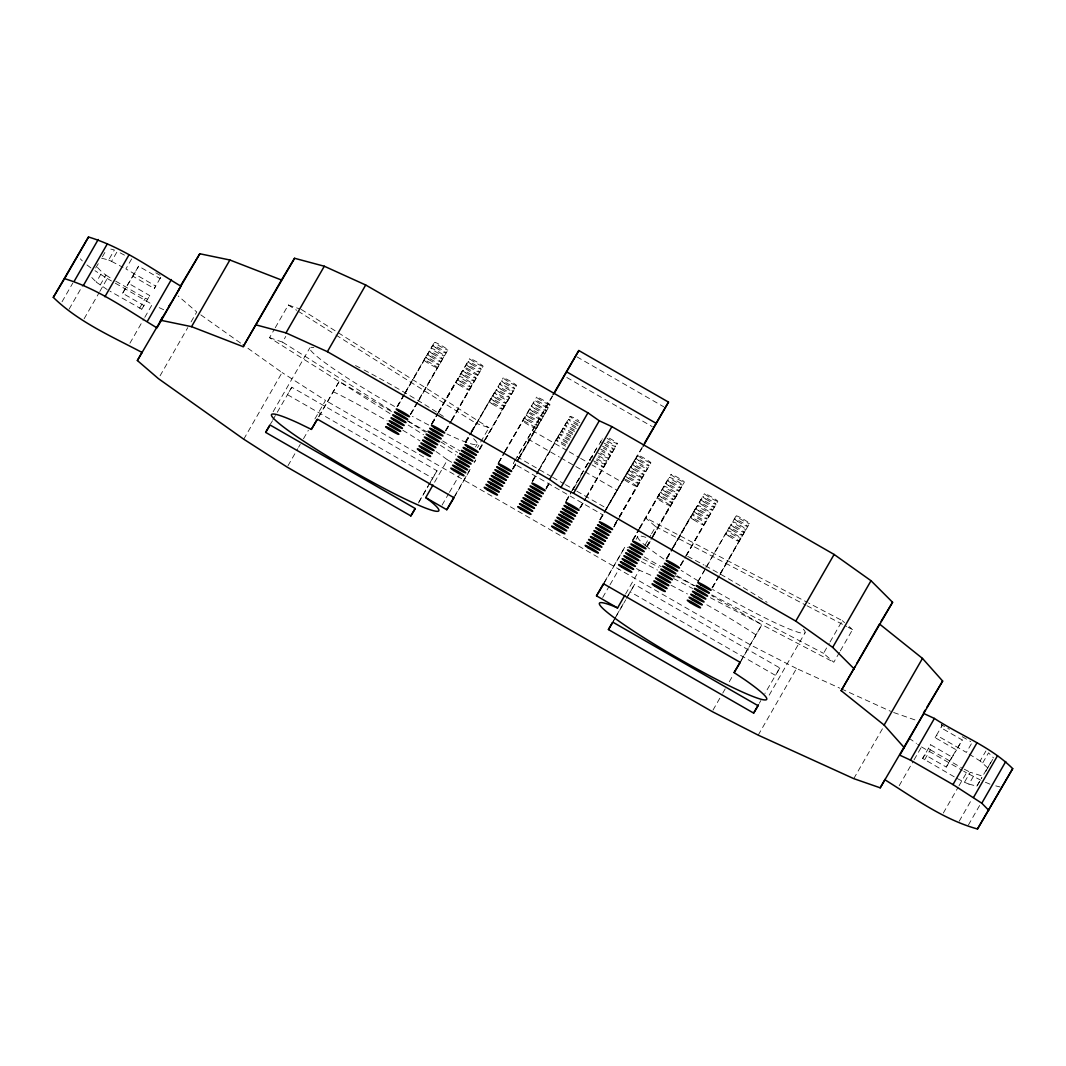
<?xml version="1.0" encoding="UTF-8"?>
<svg xmlns="http://www.w3.org/2000/svg" width="1066" height="1066" viewBox="0 0 1066 1066"><rect width="100%" height="100%" fill="white"/><g stroke="black" fill="none" stroke-linecap="round" stroke-linejoin="round"><path stroke-width="0.75" stroke-dasharray="5 3.75" d="M62.041 301.771L72.781 283.09M69.09 309.18L82.309 286.194M102.416 256.773L105.694 251.056M101.59 258.199L108.625 259.997L114.382 250.004L107.333 248.191M107.16 289.552L96.286 282.144L102.043 272.15L96.406 266.367M108.625 259.997L111.544 261.357L117.3 251.349M100.164 285.088L105.907 275.081L102.043 272.15M84.121 318.774L98.991 292.91M99.818 291.471L107.253 278.546L94.954 270.697M131.638 258.918L125.895 268.912L155.729 286.088L154.264 288.513L132.85 276.201L122.59 293.257L144.003 305.569L141.805 309.233L109.971 291.178M122.59 293.257L138.607 266.194L160.02 278.519L161.486 276.081L154.264 288.513M132.85 276.201L138.607 266.194M139.606 308.221L145.362 298.227L147.561 299.24L149.76 295.575L128.346 283.25M141.805 309.233L149.76 295.575M129.919 343.212L143.963 318.787M144.789 317.348L152.225 304.423L112.876 281.784M160.06 375.818L187.789 327.595M191.054 321.919L196.757 311.992L178.182 295.988M389.983 413.581L269.538 337.682L274.428 329.154M275.255 327.742L288.313 305.009L299.839 308.953M269.538 337.682L282.503 342.106L285.768 336.43M243.741 439.205L282.077 372.54L242.808 344.664M273.149 411.703L309.846 347.876M270.471 424.001L272.496 420.804M272.883 419.804L291.804 387.238L437.02 470.772L428.985 484.764M287.993 465.695L297.787 448.679M298.6 447.254L300.226 444.415M303.49 438.739L308.38 430.238M314.91 418.885L325.516 400.443L282.077 372.54M318.587 416.806L339.201 381.428L392.368 412.022M319.094 416.406L339.201 381.428M396.938 406.759L427.399 354.072M397.351 406.452L404.161 394.9M404.694 393.687L432.703 345.251M397.765 406.133L404.294 394.793M405.107 393.367L434.475 342.306M410.33 414.461L437.247 367.65A7.715 0.693 29.9 0 0 427.506 361.374A7.715 0.693 29.9 0 0 426.893 362.387A7.715 0.693 29.9 0 0 437.247 367.65M410.463 414.354L444.322 355.897A7.715 0.693 29.9 0 0 434.582 349.608A7.715 0.693 29.9 0 0 433.969 350.621A7.715 0.693 29.9 0 0 444.322 355.897M411.01 413.941L417.672 402.495M418.352 401.176L447.853 350.008A7.715 0.693 29.9 0 0 438.126 343.732A7.715 0.693 29.9 0 0 437.513 344.744A7.715 0.693 29.9 0 0 447.853 350.008M431.89 423.282L437.606 413.355M438.419 411.929L455.555 382.148M431.49 424.388L437.74 413.248M438.019 413.035L462.631 370.382M431.77 424.175L437.753 414.034M438.299 412.835L467.934 361.561M432.183 423.868L437.886 413.928M438.712 412.515L469.706 358.616M445.282 430.984L450.985 421.043M451.811 419.631L472.465 383.96A7.715 0.693 29.9 0 0 462.737 377.684A7.715 0.693 29.9 0 0 462.124 378.697A7.715 0.693 29.9 0 0 472.465 383.96M445.695 430.664L450.865 421.949M451.398 420.737L477.781 375.139A7.715 0.693 29.9 0 0 468.041 368.849A7.715 0.693 29.9 0 0 467.428 369.875A7.715 0.693 29.9 0 0 477.781 375.139M446.108 430.358L451.278 421.63M451.811 420.417L483.085 366.318A7.715 0.693 29.9 0 0 473.357 360.028A7.715 0.693 29.9 0 0 472.744 361.054A7.715 0.693 29.9 0 0 483.085 366.318M418.911 501.939L429.371 483.751M430.171 482.352L437.02 470.772M418.525 502.952L428.172 486.163M434.582 482.232L447.454 459.846L439.165 453.716A96.5 8.581 29.9 0 0 435.688 451.304M465.376 441.75L470.279 433.236M471.092 431.81L475.996 423.282L488.948 427.719L477.515 447.6M465.362 442.523L471.199 432.49M471.878 431.184L490.773 398.457M465.629 442.323L496.09 389.623M466.042 442.004L471.359 433.182M471.758 432.076L503.165 377.87M442.084 505.111L448.613 493.758M449.426 492.345L459.219 475.329M475.529 446.96L477.155 444.122M479.553 448.813L507.696 400.27A7.715 0.693 29.9 0 0 497.969 393.98A7.715 0.693 29.9 0 0 497.356 395.006A7.715 0.693 29.9 0 0 507.696 400.27M479.287 449.812L484.457 441.084M485.003 439.885L513.013 391.449A7.715 0.693 29.9 0 0 503.272 385.159A7.715 0.693 29.9 0 0 502.659 386.185A7.715 0.693 29.9 0 0 513.013 391.449M479.7 449.492L484.737 440.884M485.416 439.565L516.544 385.559A7.715 0.693 29.9 0 0 506.816 379.283A7.715 0.693 29.9 0 0 506.203 380.295A7.715 0.693 29.9 0 0 516.544 385.559M454.836 495.743L470.106 469.293M454.009 497.742L470.892 468.36M474.117 462.764L475.729 459.966L474.117 462.631M498.275 462.99L503.991 453.05M504.671 451.744L526.004 414.754M498.422 462.884L504.405 452.744M504.938 451.531L531.321 405.933M498.835 462.564L504.818 452.424M505.351 451.224L536.624 397.112M515.571 459.446L513.319 463.364L602.996 514.958M552.281 395.992L517.077 456.821L551.242 476.475M514.945 460.659L552.641 396.112M513.013 468.054L517.916 459.553M518.729 458.127L535.852 428.345A7.715 0.693 29.9 0 0 526.124 422.056A7.715 0.693 29.9 0 0 525.511 423.082A7.715 0.693 29.9 0 0 535.852 428.345M512.613 469.16L518.329 459.233M518.862 458.02L541.168 419.524A7.715 0.693 29.9 0 0 531.428 413.235A7.715 0.693 29.9 0 0 530.815 414.248A7.715 0.693 29.9 0 0 541.168 419.524M512.759 469.053L548.244 407.758A7.715 0.693 29.9 0 0 538.503 401.469A7.715 0.693 29.9 0 0 537.89 402.495A7.715 0.693 29.9 0 0 548.244 407.758M513.306 468.64L518.196 460.126M519.009 458.713L550.003 404.814A7.715 0.693 29.9 0 0 540.275 398.524A7.715 0.693 29.9 0 0 539.663 399.55A7.715 0.693 29.9 0 0 550.003 404.814M532.28 481.019L559.477 434.009A7.715 0.693 29.9 0 1 569.817 439.272M532.694 480.713L537.997 471.892M538.397 470.786L566.552 422.243A7.715 0.693 29.9 0 1 576.893 427.506M532.427 481.712L538.277 471.678M538.956 470.359L570.083 416.366A7.715 0.693 29.9 0 1 578.851 420.644M546.485 487.309L549.07 482.951M545.939 488.508L549.483 482.632M546.352 488.201L549.896 482.312M545.952 489.307L550.029 482.218M566.233 500.554L571.269 491.946M571.936 490.626L591.657 456.475M565.833 501.66L571.682 491.626M572.215 490.413L596.96 447.653M566.099 501.446L570.603 494.051M573.854 488.375L582.689 472.878M585.674 467.414L597.093 447.547M599.145 444.402L603.223 437.313M579.611 508.255L585.607 498.115M586.14 496.903L608.579 458.3M580.17 507.829L585.341 499.115M586.02 497.809L613.883 449.479M580.584 507.523L585.607 498.901M586.287 497.595L617.427 443.589M599.692 519.808L626.888 472.784M600.105 519.488L605.275 510.774M605.821 509.561L632.191 463.963M600.518 519.169L605.555 510.561M606.234 509.242L637.495 455.142M604.622 512.24L642.318 447.693M636.735 486.363A7.715 0.693 29.9 0 1 626.382 481.099A7.715 0.693 29.9 0 1 626.995 480.086A7.715 0.693 29.9 0 1 636.735 486.363L613.896 526.084L642.038 477.541A7.715 0.693 29.9 0 0 632.311 471.265A7.715 0.693 29.9 0 0 631.698 472.278A7.715 0.693 29.9 0 0 642.038 477.541M613.763 526.977L618.8 518.369M619.333 517.157L647.342 468.72A7.715 0.693 29.9 0 0 637.615 462.431A7.715 0.693 29.9 0 0 637.002 463.457A7.715 0.693 29.9 0 0 647.342 468.72M614.043 526.764L619.08 518.156M619.746 516.837L650.886 462.844A7.715 0.693 29.9 0 0 641.146 456.554A7.715 0.693 29.9 0 0 640.533 457.567A7.715 0.693 29.9 0 0 650.886 462.844M604.542 581.863L625.436 546.085L628.314 547.737M603.716 583.862L625.436 546.085M632.471 540.369L638.88 529.082M639.68 527.697L660.347 492.039M632.751 540.156L638.88 529.909M639.28 528.803L667.423 480.273M633.297 539.742L639.147 529.709M639.827 528.39L670.954 474.383M602.69 597.493L609.219 586.153M610.032 584.728L619.013 569.124M636.135 539.343L637.761 536.504M645.05 545.112L650.766 535.172M651.592 533.746L655.67 526.644L645.41 517.716L807.042 602.223M646.542 546.751L652.245 536.824M653.058 535.399L670.194 505.617A7.715 0.693 29.9 0 0 660.454 499.328A7.715 0.693 29.9 0 0 659.841 500.354A7.715 0.693 29.9 0 0 670.194 505.617M646.676 546.645L651.979 537.824M652.525 536.611L677.27 493.851A7.715 0.693 29.9 0 0 667.543 487.562A7.715 0.693 29.9 0 0 666.93 488.588A7.715 0.693 29.9 0 0 677.27 493.851M647.222 546.232L652.392 537.504M652.938 536.305L682.573 485.03A7.715 0.693 29.9 0 0 672.846 478.741A7.715 0.693 29.9 0 0 672.233 479.767A7.715 0.693 29.9 0 0 682.573 485.03M647.648 545.912L651.726 538.823M652.539 537.397L684.345 482.085A7.715 0.693 29.9 0 0 674.618 475.809A7.715 0.693 29.9 0 0 674.005 476.822A7.715 0.693 29.9 0 0 684.345 482.085M625.609 593.975L639.28 570.203L648.781 574.294A96.5 8.581 29.9 0 1 652.632 576.093M613.256 621.172L615.668 616.974M616.468 615.575L624.516 601.597M627.727 596.001L634.59 584.421L779.806 667.956L764.908 693.526M612.87 622.184L614.469 619.386M615.282 617.987L625.742 599.798M626.542 598.399L634.59 584.421M666.61 558.304L672.326 548.364M673.139 546.951L690.275 517.17M666.756 558.198L695.578 508.335M667.169 557.878L672.34 549.163M672.873 547.951L700.882 499.514M666.77 558.984L672.606 548.95M673.286 547.644L704.426 493.638M680.814 564.58L685.038 557.385M685.851 555.959L705.425 521.927A7.715 0.693 29.9 0 0 695.685 515.638A7.715 0.693 29.9 0 0 695.072 516.664A7.715 0.693 29.9 0 0 705.425 521.927M680.414 565.686L685.451 557.065M685.984 555.866L710.729 513.106A7.715 0.693 29.9 0 0 701.002 506.816A7.715 0.693 29.9 0 0 700.389 507.829A7.715 0.693 29.9 0 0 710.729 513.106M680.694 565.473L685.998 556.652M686.397 555.546L717.804 501.34A7.715 0.693 29.9 0 0 708.077 495.05A7.715 0.693 29.9 0 0 707.464 496.063A7.715 0.693 29.9 0 0 717.804 501.34M697.91 581.596L705.386 568.724M705.919 567.512L729.037 527.59M698.177 581.383L736.113 515.824M711.968 587.979L719.443 575.107M720.123 573.788L740.657 538.223A7.715 0.693 29.9 0 0 730.916 531.947A7.715 0.693 29.9 0 0 730.303 532.96A7.715 0.693 29.9 0 0 740.657 538.223M712.248 587.766L745.96 529.402A7.715 0.693 29.9 0 0 736.233 523.126A7.715 0.693 29.9 0 0 735.62 524.139A7.715 0.693 29.9 0 0 745.96 529.402M712.661 587.459L719.323 576M720.003 574.694L749.491 523.526A7.715 0.693 29.9 0 0 739.764 517.237A7.715 0.693 29.9 0 0 739.151 518.263A7.715 0.693 29.9 0 0 749.491 523.526M741.35 659.987L761.963 624.609L711.662 595.681M712.967 710.156L721.935 694.552M722.748 693.127L725.2 688.876M729.277 681.787L732.542 676.111M740.244 662.386L761.963 624.609M759.285 703.307L760.884 700.522M769.186 695.152L805.07 632.751M758.206 735.14L796.529 668.475L839.835 688.183M839.502 652.312L833.785 662.253L823.525 653.325L829.241 643.384M830.054 641.959L842.3 620.652L808.508 602.983M840.314 650.886L852.56 629.58L849.149 626.608M853.759 778.633L883.128 727.572M899.184 785.709L913.229 761.284M914.055 759.858L921.49 746.92L917.733 744.295M954.243 776.821L922.636 758.392L930.591 744.734L952.005 757.047L962.265 739.991L940.852 727.678L942.317 725.24L935.109 737.672L956.522 749.998L962.265 739.991M924.608 759.778L930.365 749.784L928.393 748.399L930.591 744.734M922.636 758.392L924.848 754.728L946.262 767.054L952.005 757.047M971.339 743.841L966.409 752.409L936.561 735.247L935.109 737.672M943.33 813.025L958.201 787.161M959.027 785.722L966.462 772.797L980.893 780.232M957.068 778.447L964.463 782.257L970.22 772.264L982.612 776.141L992.712 759.365L985.277 772.17M987.796 767.973L980.134 760.991L985.89 750.997M964.463 782.257L968.967 784.136L974.71 774.143M982.759 762.83L988.515 752.836L993.552 757.966M968.967 784.136L976.869 786.148L981.799 777.567M959.213 821.206L971.606 799.647M968.381 825.031L979.947 804.923M641.959 447.573L621.918 482.112L592.03 464.909M95.7 267.979L99.071 262.383M291.804 387.238L287.367 394.62L432.583 478.154M779.806 667.956L775.368 675.338L630.139 591.803M946.262 767.054L956.522 749.998M976.869 786.148L981.906 777.754M995.777 785.882L1000.041 786.961M893.654 712.514L916.987 720.616M985.397 782.244L989.981 784.163M841.327 688.863L890.603 711.288M159.18 307.634L166.136 310.859M942.371 725.147L941.278 724.64L949.42 729.331M333.072 391.622L338.895 394.46A96.5 8.581 29.9 0 1 387.118 420.897M796.529 668.475L750.477 644.903L325.516 400.443M964.304 769.212L970.22 772.264M655.67 526.644L805.55 605.008M807.015 605.768L846.684 626.515M848.15 627.288L852.56 629.58M642.798 558.837L658.948 567.285M675.111 575.733L694.219 585.714M711.848 594.935L823.525 653.325M641.292 561.622L657.456 570.07M673.619 578.518L692.727 588.499M710.356 597.72L833.785 662.253M120.165 252.869L124.469 255.134M111.544 261.357L123.016 267.406M576.933 356.857L663.772 406.799M566.819 377.484L652.219 426.613M532.24 430.517L567.832 450.998M569.257 451.811L579.224 457.541M580.637 458.367L590.604 464.096M527.976 438.992L559.29 457.008M560.716 457.834L583.488 470.932M584.914 471.745L617.654 490.587M552.668 477.288L564.061 483.844M565.473 484.657L575.44 490.387M576.866 491.213L606.754 508.402M155.796 272.816L160.06 275.268M962.212 736.686L970.74 741.59M408.185 421.11L426.866 431.863M442.67 440.951L459.912 450.865M644.117 556.825L661.36 566.752M677.177 575.84L694.419 585.767M447.454 459.846L451.664 462.271M636.469 568.578L639.28 570.203M115.728 281.171L145.362 298.227M930.365 749.784L961.412 767.64M107.253 278.546L111.464 280.971M921.49 746.92L962.252 770.372M963.664 771.184L966.462 772.797M969.154 754.128L980.134 760.991M301.278 309.446L488.948 427.719M288.313 305.009L296.721 310.313M298.12 311.192L334.537 334.138M335.937 335.03L475.996 423.282M282.503 342.106L391.742 410.956M407.145 420.67L425.347 432.143M440.764 441.844L457.567 452.437M408.185 425.067L423.588 434.768M440.405 445.361L455.808 455.075M105.907 275.081L111.504 278.652M755.834 634.803L750.464 631.205A96.5 8.581 29.9 0 0 705.146 603.822M908.978 738.165L916.48 743.415M200.821 314.883L241.449 343.705M86.972 264.968L90.916 267.952M842.3 620.652L844.578 622.637M80.296 258.811L82.322 260.904M91.783 277.52L96.286 282.144M609.339 438.179A7.715 0.693 29.9 0 1 617.321 443.629A7.715 0.693 29.9 0 1 607.074 438.326M593.535 460.832A7.715 0.693 29.9 0 1 603.263 467.015A7.715 0.693 29.9 0 1 594.508 462.844M590.604 460.232A7.715 0.693 29.9 0 1 590.204 459.406M596.96 458.766A7.715 0.693 29.9 0 1 605.035 464.176A7.715 0.693 29.9 0 1 596.267 459.899M592.376 457.287A7.715 0.693 29.9 0 1 592.723 456.701M602.383 446.134A7.715 0.693 29.9 0 1 612.097 452.304A7.715 0.693 29.9 0 1 603.343 448.133M604.155 443.19A7.715 0.693 29.9 0 1 613.869 449.359A7.715 0.693 29.9 0 1 605.115 445.202M601.224 442.59A7.715 0.693 29.9 0 1 600.824 441.75M803.364 629.207A96.5 8.581 29.9 0 1 712.648 589.471M698.27 580.957A96.5 8.581 29.9 0 1 681.121 570.363M663.838 559.037A96.5 8.581 29.9 0 1 647.768 547.431M646.769 546.631A96.5 8.581 29.9 0 1 645.823 537.357M687.65 556.359A96.5 8.581 29.9 0 1 704.04 565.073M705.372 565.793A96.5 8.581 29.9 0 1 767.08 602.317M671.034 585.261A96.5 8.581 29.9 0 1 687.423 593.962M607.567 441.124A7.715 0.693 29.9 0 1 615.655 446.534A7.715 0.693 29.9 0 1 606.887 442.257M602.41 439.112A7.715 0.693 29.9 0 1 602.263 438.832M600.491 452.877A7.715 0.693 29.9 0 1 608.473 458.34A7.715 0.693 29.9 0 1 598.226 453.037M598.719 455.822A7.715 0.693 29.9 0 1 606.807 461.232A7.715 0.693 29.9 0 1 598.039 456.954M600.611 449.066A7.715 0.693 29.9 0 1 610.338 455.249A7.715 0.693 29.9 0 1 601.584 451.078M473.637 438.712A96.5 8.581 29.9 0 1 447 434.035M428.705 425.001A96.5 8.581 29.9 0 1 412.395 416.38M394.54 406.466A96.5 8.581 29.9 0 1 313.844 347.623M355.511 365.571A96.5 8.581 29.9 0 1 362.627 369.249M364.106 370.009A96.5 8.581 29.9 0 1 436.527 411.996M439.165 413.688A96.5 8.581 29.9 0 1 444.655 417.272M402.815 430.238A96.5 8.581 29.9 0 1 419.911 440.884M578.052 425.587A7.715 0.693 29.9 0 1 568.311 419.298A7.715 0.693 29.9 0 1 578.665 424.561M567.432 443.229A7.715 0.693 29.9 0 1 557.705 436.953A7.715 0.693 29.9 0 1 568.045 442.217M565.66 446.174A7.715 0.693 29.9 0 1 555.932 439.885A7.715 0.693 29.9 0 1 566.273 445.162M570.976 437.353A7.715 0.693 29.9 0 1 561.236 431.064A7.715 0.693 29.9 0 1 571.589 436.327M572.735 434.408A7.715 0.693 29.9 0 1 563.008 428.132A7.715 0.693 29.9 0 1 573.348 433.396M579.811 422.642A7.715 0.693 29.9 0 1 570.097 416.473M574.507 431.464A7.715 0.693 29.9 0 1 564.78 425.187A7.715 0.693 29.9 0 1 575.12 430.451M576.28 428.532A7.715 0.693 29.9 0 1 566.552 422.243M569.204 440.298A7.715 0.693 29.9 0 1 559.477 434.009M638.774 460.512A7.715 0.693 29.9 0 0 649.114 465.775A7.715 0.693 29.9 0 0 639.387 459.499A7.715 0.693 29.9 0 0 638.774 460.512M665.157 491.533A7.715 0.693 29.9 0 0 675.498 496.796A7.715 0.693 29.9 0 0 665.77 490.507A7.715 0.693 29.9 0 0 665.157 491.533M628.154 478.168A7.715 0.693 29.9 0 0 638.494 483.431A7.715 0.693 29.9 0 0 628.767 477.142A7.715 0.693 29.9 0 0 628.154 478.168M633.457 469.333A7.715 0.693 29.9 0 0 643.811 474.61A7.715 0.693 29.9 0 0 634.07 468.32A7.715 0.693 29.9 0 0 633.457 469.333M698.616 510.774A7.715 0.693 29.9 0 0 708.957 516.037A7.715 0.693 29.9 0 0 699.229 509.761A7.715 0.693 29.9 0 0 698.616 510.774M703.92 501.953A7.715 0.693 29.9 0 0 714.273 507.216A7.715 0.693 29.9 0 0 704.533 500.927A7.715 0.693 29.9 0 0 703.92 501.953M663.385 494.464A7.715 0.693 29.9 0 0 673.725 499.727A7.715 0.693 29.9 0 0 663.998 493.451A7.715 0.693 29.9 0 0 663.385 494.464M693.313 519.595A7.715 0.693 29.9 0 0 703.653 524.858A7.715 0.693 29.9 0 0 693.926 518.582A7.715 0.693 29.9 0 0 693.313 519.595M728.544 535.905A7.715 0.693 29.9 0 0 738.885 541.168A7.715 0.693 29.9 0 0 729.157 534.892A7.715 0.693 29.9 0 0 728.544 535.905M696.844 513.719A7.715 0.693 29.9 0 0 707.198 518.982A7.715 0.693 29.9 0 0 697.457 512.693A7.715 0.693 29.9 0 0 696.844 513.719M661.613 497.409A7.715 0.693 29.9 0 0 671.966 502.672A7.715 0.693 29.9 0 0 662.226 496.396A7.715 0.693 29.9 0 0 661.613 497.409M668.688 485.643A7.715 0.693 29.9 0 0 679.042 490.906A7.715 0.693 29.9 0 0 669.301 484.63A7.715 0.693 29.9 0 0 668.688 485.643M705.692 499.008A7.715 0.693 29.9 0 0 716.032 504.271A7.715 0.693 29.9 0 0 706.305 497.995A7.715 0.693 29.9 0 0 705.692 499.008M670.461 482.698A7.715 0.693 29.9 0 0 680.801 487.975A7.715 0.693 29.9 0 0 671.074 481.685A7.715 0.693 29.9 0 0 670.461 482.698M635.229 466.402A7.715 0.693 29.9 0 0 645.57 471.665A7.715 0.693 29.9 0 0 635.842 465.376A7.715 0.693 29.9 0 0 635.229 466.402M629.926 475.223A7.715 0.693 29.9 0 0 640.266 480.486A7.715 0.693 29.9 0 0 630.539 474.197A7.715 0.693 29.9 0 0 629.926 475.223M733.848 527.084A7.715 0.693 29.9 0 0 744.188 532.347A7.715 0.693 29.9 0 0 734.461 526.058A7.715 0.693 29.9 0 0 733.848 527.084M732.076 530.029A7.715 0.693 29.9 0 0 742.416 535.292A7.715 0.693 29.9 0 0 732.688 529.003A7.715 0.693 29.9 0 0 732.076 530.029M737.379 521.194A7.715 0.693 29.9 0 0 747.732 526.471A7.715 0.693 29.9 0 0 737.992 520.181A7.715 0.693 29.9 0 0 737.379 521.194M702.148 504.898A7.715 0.693 29.9 0 0 712.501 510.161A7.715 0.693 29.9 0 0 702.76 503.872A7.715 0.693 29.9 0 0 702.148 504.898M465.669 372.82A7.715 0.693 29.9 0 0 476.009 378.084A7.715 0.693 29.9 0 0 466.282 371.794A7.715 0.693 29.9 0 0 465.669 372.82M435.741 347.689A7.715 0.693 29.9 0 0 446.081 352.953A7.715 0.693 29.9 0 0 436.354 346.663A7.715 0.693 29.9 0 0 435.741 347.689M469.2 366.931A7.715 0.693 29.9 0 0 479.553 372.194A7.715 0.693 29.9 0 0 469.813 365.918A7.715 0.693 29.9 0 0 469.2 366.931M460.352 381.641A7.715 0.693 29.9 0 0 470.706 386.905A7.715 0.693 29.9 0 0 460.965 380.615A7.715 0.693 29.9 0 0 460.352 381.641M492.052 403.827A7.715 0.693 29.9 0 0 502.392 409.091A7.715 0.693 29.9 0 0 492.665 402.815A7.715 0.693 29.9 0 0 492.052 403.827M493.825 400.883A7.715 0.693 29.9 0 0 504.165 406.146A7.715 0.693 29.9 0 0 494.437 399.87A7.715 0.693 29.9 0 0 493.825 400.883M495.583 397.951A7.715 0.693 29.9 0 0 505.937 403.215A7.715 0.693 29.9 0 0 496.196 396.925A7.715 0.693 29.9 0 0 495.583 397.951M463.897 375.752A7.715 0.693 29.9 0 0 474.237 381.028A7.715 0.693 29.9 0 0 464.51 374.739A7.715 0.693 29.9 0 0 463.897 375.752M458.593 384.586A7.715 0.693 29.9 0 0 468.933 389.85A7.715 0.693 29.9 0 0 459.206 383.56A7.715 0.693 29.9 0 0 458.593 384.586M500.9 389.117A7.715 0.693 29.9 0 0 511.24 394.393A7.715 0.693 29.9 0 0 501.513 388.104A7.715 0.693 29.9 0 0 500.9 389.117M428.665 359.455A7.715 0.693 29.9 0 0 439.005 364.719A7.715 0.693 29.9 0 0 429.278 358.429A7.715 0.693 29.9 0 0 428.665 359.455M527.284 420.137A7.715 0.693 29.9 0 0 537.624 425.401A7.715 0.693 29.9 0 0 527.897 419.111A7.715 0.693 29.9 0 0 527.284 420.137M470.972 363.986A7.715 0.693 29.9 0 0 481.312 369.262A7.715 0.693 29.9 0 0 471.585 362.973A7.715 0.693 29.9 0 0 470.972 363.986M529.042 417.192A7.715 0.693 29.9 0 0 539.396 422.456A7.715 0.693 29.9 0 0 529.655 416.18A7.715 0.693 29.9 0 0 529.042 417.192M534.359 408.371A7.715 0.693 29.9 0 0 544.699 413.635A7.715 0.693 29.9 0 0 534.972 407.345A7.715 0.693 29.9 0 0 534.359 408.371M532.587 411.316A7.715 0.693 29.9 0 0 542.927 416.579A7.715 0.693 29.9 0 0 533.2 410.29A7.715 0.693 29.9 0 0 532.587 411.316M536.131 405.426A7.715 0.693 29.9 0 0 546.472 410.69A7.715 0.693 29.9 0 0 536.744 404.414A7.715 0.693 29.9 0 0 536.131 405.426M499.128 392.061A7.715 0.693 29.9 0 0 509.468 397.325A7.715 0.693 29.9 0 0 499.741 391.049A7.715 0.693 29.9 0 0 499.128 392.061M504.431 383.24A7.715 0.693 29.9 0 0 514.771 388.504A7.715 0.693 29.9 0 0 505.044 382.228A7.715 0.693 29.9 0 0 504.431 383.24M432.196 353.566A7.715 0.693 29.9 0 0 442.55 358.829A7.715 0.693 29.9 0 0 432.809 352.553A7.715 0.693 29.9 0 0 432.196 353.566M430.437 356.51A7.715 0.693 29.9 0 0 440.778 361.774A7.715 0.693 29.9 0 0 431.05 355.484A7.715 0.693 29.9 0 0 430.437 356.51"/><path stroke-width="1.5" d="M554.28 393.261L578.825 350.527L668.502 402.109L643.131 446.268M53.3 297.361L88.505 237.012C121.964 247.032 151.265 268.392 180.954 286.221L156.995 327.888C127.307 310.046 98.005 288.686 64.546 278.679L53.3 297.361C78.271 321.905 111.57 336.35 142.178 352.526M64.546 278.679L88.505 237.012M74.26 281.171L98.219 239.504M83.428 285.408L107.386 243.754M104.908 296.734L128.866 255.067M147.441 321.199L171.399 279.545M856.664 663.732L879.503 624.01L922.476 658.402L942.65 681.067L880.21 787.827L853.759 778.633L758.206 735.14L712.155 711.568L287.18 467.108L243.741 439.205L158.434 378.657L137.367 360.521L142.258 352.007M160.353 320.906L162.832 316.602M137.367 360.521L199.808 253.761L229.883 259.997L281.491 280.025L294.562 258.278L324.304 266.233L365.705 285.008L587.926 412.835L599.279 420.79L611.897 426.627L834.118 554.453L871.015 580.717L892.575 602.277L841.167 690.675L884.14 725.067L904.314 747.732M161.472 320.426L191.547 326.662L229.883 259.997M191.547 326.662L243.155 346.677L281.491 280.025M243.155 346.677L294.562 258.278M256.24 324.943L285.981 332.898L324.304 266.233M265.647 432.383L270.084 425.001L415.3 508.549L410.863 515.931L265.647 432.383L269.658 425.401M285.981 332.898L327.382 351.673L365.705 285.008M432.969 485.03L425.734 497.622L429.825 500.66A96.5 8.581 29.9 0 1 399.537 496.29A96.5 8.581 29.9 0 1 288.246 430.531A96.5 8.581 29.9 0 1 299.146 423.442L311.352 429.398L316.988 419.604M410.863 515.931L414.887 508.935M425.734 497.622L446.787 509.735L454.023 497.142M854.239 668.942L832.679 647.382L795.782 621.118L573.561 493.291L560.943 487.455L549.59 479.5L587.926 412.835M560.943 487.455L599.279 420.79M573.561 493.291L611.897 426.627M624.796 595.374L617.56 607.966L596.507 595.854L603.742 583.262M608.42 629.566L612.87 622.184L758.086 705.719L753.649 713.101L608.42 629.566L612.444 622.571M617.56 607.966L612.857 605.941A96.5 8.581 29.9 0 0 631.485 629.713A96.5 8.581 29.9 0 0 744.321 692.873A96.5 8.581 29.9 0 0 745.361 680.121L734.114 672.579L740.55 661.386M795.782 621.118L834.118 554.453M753.649 713.101L758.472 704.706M832.679 647.382L871.015 580.717M841.167 690.675L855.039 666.57M884.14 725.067L922.476 658.402M880.21 787.827L885.1 779.313M934.402 718.444L923.796 713.527L899.837 755.194L910.444 760.111L934.402 718.444C960.146 735.38 990.714 746.533 1012.7 768.639L977.495 828.988C943.703 819.687 914.415 798.194 885.02 779.832M988.742 810.307L981.786 803.204L952.977 784.576L976.936 742.909M973.538 797.435L997.496 755.767M981.786 803.204L1005.744 761.537M977.495 828.988L1012.7 768.639M553.121 394.553L578.825 350.527M644.464 443.256L668.502 402.109M180.687 285.555L199.808 253.761M168.601 306.755L170.254 304.01M177.662 291.698L179.301 288.966M311.352 429.398L317.481 419.205L454.009 497.742L446.787 509.735M596.507 595.854L603.716 583.862L740.244 662.386L734.114 672.579M881.142 621.291L892.575 602.277M923.529 712.861L925.195 710.103M926.86 707.331L942.65 681.067M566.606 371.807L656.283 423.402M327.382 351.673L549.59 479.5M910.444 760.111L952.977 784.576M600.438 527.177A7.715 0.693 29.9 0 0 610.778 532.44A7.715 0.693 29.9 0 0 601.051 526.164A7.715 0.693 29.9 0 0 600.438 527.177M626.821 558.198A7.715 0.693 29.9 0 0 637.162 563.461A7.715 0.693 29.9 0 0 627.434 557.172A7.715 0.693 29.9 0 0 626.821 558.198M568.738 504.991A7.715 0.693 29.9 0 0 579.091 510.254A7.715 0.693 29.9 0 0 569.351 503.965A7.715 0.693 29.9 0 0 568.738 504.991M589.818 544.819A7.715 0.693 29.9 0 0 600.171 550.096A7.715 0.693 29.9 0 0 590.431 543.807A7.715 0.693 29.9 0 0 589.818 544.819M554.587 528.523A7.715 0.693 29.9 0 0 564.94 533.786A7.715 0.693 29.9 0 0 555.199 527.497A7.715 0.693 29.9 0 0 554.587 528.523M556.359 525.578A7.715 0.693 29.9 0 0 566.699 530.841A7.715 0.693 29.9 0 0 556.972 524.565A7.715 0.693 29.9 0 0 556.359 525.578M595.134 535.998A7.715 0.693 29.9 0 0 605.475 541.261A7.715 0.693 29.9 0 0 595.747 534.985A7.715 0.693 29.9 0 0 595.134 535.998M660.28 577.439A7.715 0.693 29.9 0 0 670.621 582.702A7.715 0.693 29.9 0 0 660.893 576.426A7.715 0.693 29.9 0 0 660.28 577.439M563.434 513.812A7.715 0.693 29.9 0 0 573.774 519.075A7.715 0.693 29.9 0 0 564.047 512.799A7.715 0.693 29.9 0 0 563.434 513.812M593.362 538.943A7.715 0.693 29.9 0 0 603.702 544.206A7.715 0.693 29.9 0 0 593.975 537.93A7.715 0.693 29.9 0 0 593.362 538.943M588.059 547.764A7.715 0.693 29.9 0 0 598.399 553.027A7.715 0.693 29.9 0 0 588.672 546.751A7.715 0.693 29.9 0 0 588.059 547.764M565.207 510.867A7.715 0.693 29.9 0 0 575.547 516.131A7.715 0.693 29.9 0 0 565.819 509.854A7.715 0.693 29.9 0 0 565.207 510.867M662.053 574.494A7.715 0.693 29.9 0 0 672.393 579.757A7.715 0.693 29.9 0 0 662.666 573.481A7.715 0.693 29.9 0 0 662.053 574.494M665.584 568.618A7.715 0.693 29.9 0 0 675.937 573.881A7.715 0.693 29.9 0 0 666.197 567.592A7.715 0.693 29.9 0 0 665.584 568.618M558.131 522.633A7.715 0.693 29.9 0 0 568.471 527.897A7.715 0.693 29.9 0 0 558.744 521.62A7.715 0.693 29.9 0 0 558.131 522.633M561.662 516.757A7.715 0.693 29.9 0 0 572.016 522.02A7.715 0.693 29.9 0 0 562.275 515.731A7.715 0.693 29.9 0 0 561.662 516.757M654.977 586.26A7.715 0.693 29.9 0 0 665.317 591.523A7.715 0.693 29.9 0 0 655.59 585.247A7.715 0.693 29.9 0 0 654.977 586.26M625.049 561.129A7.715 0.693 29.9 0 0 635.403 566.392A7.715 0.693 29.9 0 0 625.662 560.116A7.715 0.693 29.9 0 0 625.049 561.129M690.208 602.57A7.715 0.693 29.9 0 0 700.549 607.833A7.715 0.693 29.9 0 0 690.821 601.557A7.715 0.693 29.9 0 0 690.208 602.57M566.979 507.936A7.715 0.693 29.9 0 0 577.319 513.199A7.715 0.693 29.9 0 0 567.592 506.91A7.715 0.693 29.9 0 0 566.979 507.936M691.981 599.625A7.715 0.693 29.9 0 0 702.321 604.888A7.715 0.693 29.9 0 0 692.594 598.612A7.715 0.693 29.9 0 0 691.981 599.625M559.903 519.702A7.715 0.693 29.9 0 0 570.243 524.965A7.715 0.693 29.9 0 0 560.516 518.676A7.715 0.693 29.9 0 0 559.903 519.702M602.21 524.232A7.715 0.693 29.9 0 0 612.55 529.509A7.715 0.693 29.9 0 0 602.823 523.219A7.715 0.693 29.9 0 0 602.21 524.232M630.352 552.308A7.715 0.693 29.9 0 0 640.706 557.571A7.715 0.693 29.9 0 0 630.965 551.295A7.715 0.693 29.9 0 0 630.352 552.308M669.128 562.728A7.715 0.693 29.9 0 0 679.468 568.005A7.715 0.693 29.9 0 0 669.741 561.715A7.715 0.693 29.9 0 0 669.128 562.728M628.594 555.253A7.715 0.693 29.9 0 0 638.934 560.516A7.715 0.693 29.9 0 0 629.207 554.227A7.715 0.693 29.9 0 0 628.594 555.253M635.669 543.487A7.715 0.693 29.9 0 0 646.009 548.75A7.715 0.693 29.9 0 0 636.282 542.461A7.715 0.693 29.9 0 0 635.669 543.487M667.356 565.673A7.715 0.693 29.9 0 0 677.71 570.936A7.715 0.693 29.9 0 0 667.969 564.66A7.715 0.693 29.9 0 0 667.356 565.673M598.666 530.122A7.715 0.693 29.9 0 0 609.006 535.385A7.715 0.693 29.9 0 0 599.279 529.096A7.715 0.693 29.9 0 0 598.666 530.122M621.518 567.019A7.715 0.693 29.9 0 0 631.858 572.282A7.715 0.693 29.9 0 0 622.131 565.993A7.715 0.693 29.9 0 0 621.518 567.019M632.125 549.363A7.715 0.693 29.9 0 0 642.478 554.626A7.715 0.693 29.9 0 0 632.738 548.35A7.715 0.693 29.9 0 0 632.125 549.363M596.893 533.067A7.715 0.693 29.9 0 0 607.247 538.33A7.715 0.693 29.9 0 0 597.506 532.041A7.715 0.693 29.9 0 0 596.893 533.067M633.897 546.432A7.715 0.693 29.9 0 0 644.237 551.695A7.715 0.693 29.9 0 0 634.51 545.406A7.715 0.693 29.9 0 0 633.897 546.432M591.59 541.888A7.715 0.693 29.9 0 0 601.93 547.151A7.715 0.693 29.9 0 0 592.203 540.862A7.715 0.693 29.9 0 0 591.59 541.888M656.749 583.315A7.715 0.693 29.9 0 0 667.089 588.592A7.715 0.693 29.9 0 0 657.362 582.303A7.715 0.693 29.9 0 0 656.749 583.315M658.508 580.384A7.715 0.693 29.9 0 0 668.862 585.647A7.715 0.693 29.9 0 0 659.121 579.358A7.715 0.693 29.9 0 0 658.508 580.384M693.739 596.693A7.715 0.693 29.9 0 0 704.093 601.957A7.715 0.693 29.9 0 0 694.352 595.667A7.715 0.693 29.9 0 0 693.739 596.693M695.512 593.749A7.715 0.693 29.9 0 0 705.852 599.012A7.715 0.693 29.9 0 0 696.125 592.723A7.715 0.693 29.9 0 0 695.512 593.749M699.056 587.859A7.715 0.693 29.9 0 0 709.396 593.122A7.715 0.693 29.9 0 0 699.669 586.846A7.715 0.693 29.9 0 0 699.056 587.859M623.277 564.074A7.715 0.693 29.9 0 0 633.63 569.337A7.715 0.693 29.9 0 0 623.89 563.061A7.715 0.693 29.9 0 0 623.277 564.074M700.815 584.928A7.715 0.693 29.9 0 0 711.169 590.191A7.715 0.693 29.9 0 0 701.428 583.901A7.715 0.693 29.9 0 0 700.815 584.928M663.825 571.563A7.715 0.693 29.9 0 0 674.165 576.826A7.715 0.693 29.9 0 0 664.438 570.537A7.715 0.693 29.9 0 0 663.825 571.563M697.284 590.804A7.715 0.693 29.9 0 0 707.624 596.067A7.715 0.693 29.9 0 0 697.897 589.791A7.715 0.693 29.9 0 0 697.284 590.804M399.177 411.409A7.715 0.693 29.9 0 0 409.517 416.673A7.715 0.693 29.9 0 0 399.79 410.383A7.715 0.693 29.9 0 0 399.177 411.409M395.633 417.286A7.715 0.693 29.9 0 0 405.986 422.549A7.715 0.693 29.9 0 0 396.246 416.273A7.715 0.693 29.9 0 0 395.633 417.286M455.488 467.548A7.715 0.693 29.9 0 0 465.829 472.811A7.715 0.693 29.9 0 0 456.101 466.535A7.715 0.693 29.9 0 0 455.488 467.548M427.333 439.485A7.715 0.693 29.9 0 0 437.673 444.749A7.715 0.693 29.9 0 0 427.946 438.459A7.715 0.693 29.9 0 0 427.333 439.485M423.788 445.361A7.715 0.693 29.9 0 0 434.142 450.625A7.715 0.693 29.9 0 0 424.401 444.349A7.715 0.693 29.9 0 0 423.788 445.361M397.405 414.354A7.715 0.693 29.9 0 0 407.758 419.618A7.715 0.693 29.9 0 0 398.018 413.328A7.715 0.693 29.9 0 0 397.405 414.354M430.864 433.595A7.715 0.693 29.9 0 0 441.217 438.859A7.715 0.693 29.9 0 0 431.477 432.583A7.715 0.693 29.9 0 0 430.864 433.595M425.561 442.417A7.715 0.693 29.9 0 0 435.901 447.68A7.715 0.693 29.9 0 0 426.173 441.404A7.715 0.693 29.9 0 0 425.561 442.417M487.175 489.747A7.715 0.693 29.9 0 0 497.529 495.01A7.715 0.693 29.9 0 0 487.788 488.721A7.715 0.693 29.9 0 0 487.175 489.747M522.407 506.044A7.715 0.693 29.9 0 0 532.747 511.307A7.715 0.693 29.9 0 0 523.02 505.031A7.715 0.693 29.9 0 0 522.407 506.044M457.261 464.616A7.715 0.693 29.9 0 0 467.601 469.879A7.715 0.693 29.9 0 0 457.874 463.59A7.715 0.693 29.9 0 0 457.261 464.616M420.257 451.238A7.715 0.693 29.9 0 0 430.597 456.515A7.715 0.693 29.9 0 0 420.87 450.225A7.715 0.693 29.9 0 0 420.257 451.238M459.02 461.671A7.715 0.693 29.9 0 0 469.373 466.935A7.715 0.693 29.9 0 0 459.633 460.645A7.715 0.693 29.9 0 0 459.02 461.671M533.027 488.401A7.715 0.693 29.9 0 0 543.367 493.665A7.715 0.693 29.9 0 0 533.64 487.375A7.715 0.693 29.9 0 0 533.027 488.401M501.326 466.215A7.715 0.693 29.9 0 0 511.68 471.478A7.715 0.693 29.9 0 0 501.939 465.189A7.715 0.693 29.9 0 0 501.326 466.215M462.564 455.782A7.715 0.693 29.9 0 0 472.904 461.045A7.715 0.693 29.9 0 0 463.177 454.769A7.715 0.693 29.9 0 0 462.564 455.782M520.634 508.988A7.715 0.693 29.9 0 0 530.988 514.252A7.715 0.693 29.9 0 0 521.247 507.976A7.715 0.693 29.9 0 0 520.634 508.988M388.557 429.052A7.715 0.693 29.9 0 0 398.911 434.315A7.715 0.693 29.9 0 0 389.17 428.039A7.715 0.693 29.9 0 0 388.557 429.052M525.951 500.167A7.715 0.693 29.9 0 0 536.291 505.431A7.715 0.693 29.9 0 0 526.564 499.141A7.715 0.693 29.9 0 0 525.951 500.167M524.179 503.112A7.715 0.693 29.9 0 0 534.519 508.375A7.715 0.693 29.9 0 0 524.792 502.086A7.715 0.693 29.9 0 0 524.179 503.112M531.254 491.346A7.715 0.693 29.9 0 0 541.595 496.609A7.715 0.693 29.9 0 0 531.867 490.32A7.715 0.693 29.9 0 0 531.254 491.346M390.329 426.12A7.715 0.693 29.9 0 0 400.683 431.384A7.715 0.693 29.9 0 0 390.942 425.094A7.715 0.693 29.9 0 0 390.329 426.12M488.948 486.802A7.715 0.693 29.9 0 0 499.288 492.066A7.715 0.693 29.9 0 0 489.56 485.776A7.715 0.693 29.9 0 0 488.948 486.802M492.479 480.913A7.715 0.693 29.9 0 0 502.832 486.176A7.715 0.693 29.9 0 0 493.092 479.9A7.715 0.693 29.9 0 0 492.479 480.913M527.71 497.222A7.715 0.693 29.9 0 0 538.063 502.486A7.715 0.693 29.9 0 0 528.323 496.21A7.715 0.693 29.9 0 0 527.71 497.222M529.482 494.278A7.715 0.693 29.9 0 0 539.822 499.541A7.715 0.693 29.9 0 0 530.095 493.265A7.715 0.693 29.9 0 0 529.482 494.278M432.636 430.651A7.715 0.693 29.9 0 0 442.976 435.927A7.715 0.693 29.9 0 0 433.249 429.638A7.715 0.693 29.9 0 0 432.636 430.651M422.029 448.306A7.715 0.693 29.9 0 0 432.37 453.57A7.715 0.693 29.9 0 0 422.642 447.28A7.715 0.693 29.9 0 0 422.029 448.306M464.336 452.85A7.715 0.693 29.9 0 0 474.676 458.114A7.715 0.693 29.9 0 0 464.949 451.824A7.715 0.693 29.9 0 0 464.336 452.85M453.716 470.492A7.715 0.693 29.9 0 0 464.056 475.756A7.715 0.693 29.9 0 0 454.329 469.48A7.715 0.693 29.9 0 0 453.716 470.492M490.72 483.857A7.715 0.693 29.9 0 0 501.06 489.121A7.715 0.693 29.9 0 0 491.333 482.845A7.715 0.693 29.9 0 0 490.72 483.857M467.867 446.96A7.715 0.693 29.9 0 0 478.208 452.224A7.715 0.693 29.9 0 0 468.48 445.948A7.715 0.693 29.9 0 0 467.867 446.96M434.408 427.719A7.715 0.693 29.9 0 0 444.749 432.983A7.715 0.693 29.9 0 0 435.021 426.693A7.715 0.693 29.9 0 0 434.408 427.719M429.105 436.54A7.715 0.693 29.9 0 0 439.445 441.804A7.715 0.693 29.9 0 0 429.718 435.514A7.715 0.693 29.9 0 0 429.105 436.54M496.023 475.036A7.715 0.693 29.9 0 0 506.363 480.3A7.715 0.693 29.9 0 0 496.636 474.01A7.715 0.693 29.9 0 0 496.023 475.036M499.554 469.147A7.715 0.693 29.9 0 0 509.908 474.423A7.715 0.693 29.9 0 0 500.167 468.134A7.715 0.693 29.9 0 0 499.554 469.147M534.786 485.456A7.715 0.693 29.9 0 0 545.139 490.72A7.715 0.693 29.9 0 0 535.399 484.444A7.715 0.693 29.9 0 0 534.786 485.456M494.251 477.981A7.715 0.693 29.9 0 0 504.604 483.244A7.715 0.693 29.9 0 0 494.864 476.955A7.715 0.693 29.9 0 0 494.251 477.981M497.795 472.091A7.715 0.693 29.9 0 0 508.136 477.355A7.715 0.693 29.9 0 0 498.408 471.079A7.715 0.693 29.9 0 0 497.795 472.091M460.792 458.726A7.715 0.693 29.9 0 0 471.132 463.99A7.715 0.693 29.9 0 0 461.405 457.714A7.715 0.693 29.9 0 0 460.792 458.726M466.095 449.905A7.715 0.693 29.9 0 0 476.449 455.169A7.715 0.693 29.9 0 0 466.708 448.879A7.715 0.693 29.9 0 0 466.095 449.905M393.874 420.231A7.715 0.693 29.9 0 0 404.214 425.494A7.715 0.693 29.9 0 0 394.487 419.218A7.715 0.693 29.9 0 0 393.874 420.231M392.101 423.175A7.715 0.693 29.9 0 0 402.442 428.439A7.715 0.693 29.9 0 0 392.714 422.149A7.715 0.693 29.9 0 0 392.101 423.175"/></g></svg>
